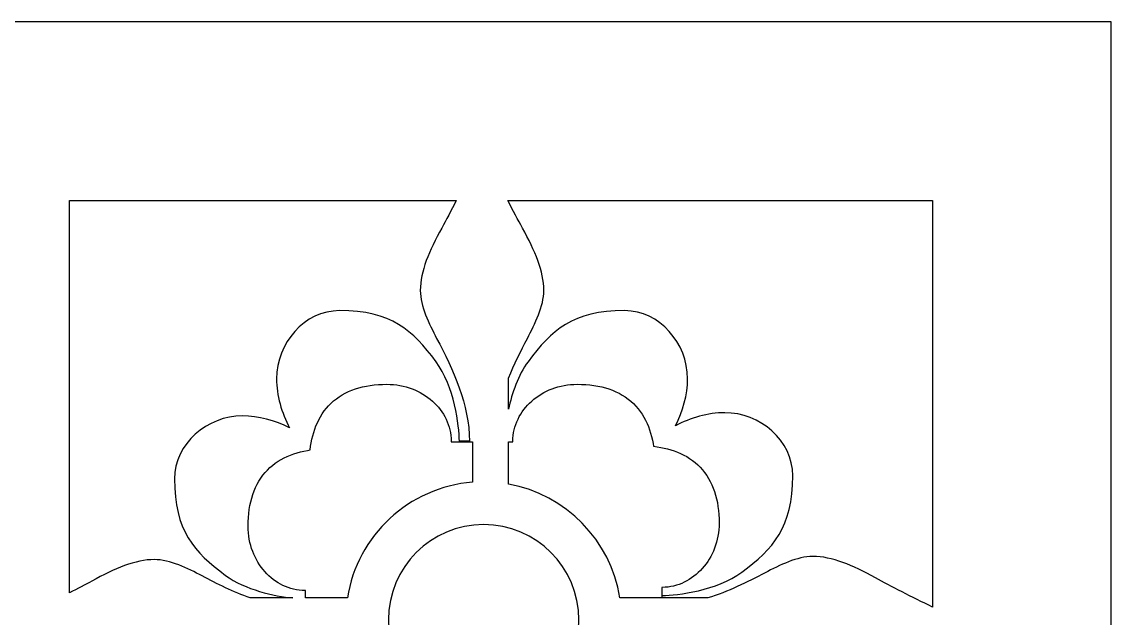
# Model space of a CAD drawing. Header units: centimetres. Extents: x -9.9 to 7.5, y -9.5 to 6.6.
# Drawn here: x 5.596 to 7.531, y 5.494 to 6.554 of the extents above; entities that cross this region are included whole.
import ezdxf

# ---------------------------------------------------------------- set-up
doc = ezdxf.new("R2010")
doc.units = ezdxf.units.CM
doc.header["$MEASUREMENT"] = 0
doc.layers.add('layer 1', color=7, linetype='Continuous')

msp = doc.modelspace()

# ---------------------------------------------------------------- linework, layer by layer
at = {"layer": 'layer 1', "color": 242}
for points, knots in [([(-0.77341, -9.47414), (-0.77341, -9.47414), (-0.77341, 6.55374), (-0.77341, 6.55374), (-0.77341, 6.55374), (-0.77341, 6.55374), (7.53147, 6.55374), (7.53147, 6.55374), (7.53147, 6.55374), (7.53147, 6.55374), (7.53147, -9.47414), (7.53147, -9.47414), (7.53147, -9.47414), (7.53147, -9.47414), (-0.77341, -9.47414), (-0.77341, -9.47414)], [0, 0, 0, 0, 0.2, 0.2, 0.2, 0.2, 0.4, 0.4, 0.4, 0.4, 0.6, 0.6, 0.6, 0.6, 1, 1, 1, 1]), ([(5.68065, 6.23636), (5.68065, 6.23636), (5.68065, 5.53902), (5.68065, 5.53902), (5.68065, 5.53902), (5.69508, 5.5465), (5.70855, 5.5537), (5.72031, 5.56008), (5.72031, 5.56008), (5.76062, 5.58249), (5.79758, 5.59816), (5.83119, 5.59816), (5.83119, 5.59816), (5.85919, 5.59816), (5.89056, 5.58249), (5.91632, 5.56904), (5.91632, 5.56904), (5.94296, 5.5549), (5.97171, 5.54076), (6.00154, 5.52996), (6.00154, 5.52996), (6.00154, 5.52996), (6.07756, 5.52996), (6.07756, 5.52996), (6.07756, 5.52996), (6.0443, 5.53336), (5.99251, 5.54431), (5.95777, 5.57017), (5.95777, 5.57017), (5.90175, 5.61161), (5.86704, 5.64968), (5.86704, 5.74155), (5.86704, 5.74155), (5.86704, 5.80427), (5.92527, 5.85355), (5.98801, 5.85355), (5.98801, 5.85355), (6.0164, 5.85355), (6.0457, 5.84529), (6.07166, 5.8322), (6.07166, 5.8322), (6.05747, 5.85905), (6.04841, 5.8898), (6.04841, 5.91954), (6.04841, 5.91954), (6.04841, 5.98229), (6.09768, 6.04051), (6.16041, 6.04051), (6.16041, 6.04051), (6.25228, 6.04051), (6.29034, 6.0058), (6.33179, 5.94979), (6.33179, 5.94979), (6.36427, 5.90612), (6.37324, 5.83554), (6.37324, 5.80865), (6.37324, 5.80865), (6.37324, 5.80865), (6.39116, 5.80865), (6.39116, 5.80865), (6.39116, 5.80865), (6.39116, 5.87251), (6.36204, 5.93634), (6.33291, 5.99123), (6.33291, 5.99123), (6.31946, 6.01699), (6.30379, 6.04836), (6.30379, 6.07637), (6.30379, 6.07637), (6.30379, 6.10998), (6.31946, 6.14694), (6.34188, 6.18725), (6.34188, 6.18725), (6.34963, 6.20154), (6.35858, 6.21836), (6.3678, 6.23636), (6.3678, 6.23636), (6.3678, 6.23636), (5.68065, 6.23636), (5.68065, 6.23636)], [0, 0, 0, 0, 0.047619, 0.047619, 0.047619, 0.047619, 0.0952381, 0.0952381, 0.0952381, 0.0952381, 0.1428571, 0.1428571, 0.1428571, 0.1428571, 0.1904762, 0.1904762, 0.1904762, 0.1904762, 0.2380952, 0.2380952, 0.2380952, 0.2380952, 0.2857143, 0.2857143, 0.2857143, 0.2857143, 0.3333333, 0.3333333, 0.3333333, 0.3333333, 0.3809524, 0.3809524, 0.3809524, 0.3809524, 0.4285714, 0.4285714, 0.4285714, 0.4285714, 0.4761905, 0.4761905, 0.4761905, 0.4761905, 0.5238095, 0.5238095, 0.5238095, 0.5238095, 0.5714286, 0.5714286, 0.5714286, 0.5714286, 0.6190476, 0.6190476, 0.6190476, 0.6190476, 0.6666667, 0.6666667, 0.6666667, 0.6666667, 0.7142857, 0.7142857, 0.7142857, 0.7142857, 0.7619048, 0.7619048, 0.7619048, 0.7619048, 0.8095238, 0.8095238, 0.8095238, 0.8095238, 0.8571429, 0.8571429, 0.8571429, 0.8571429, 0.9047619, 0.9047619, 0.9047619, 0.9047619, 1, 1, 1, 1]), ([(6.45932, 6.23636), (6.46854, 6.21836), (6.47749, 6.20154), (6.48525, 6.18725), (6.48525, 6.18725), (6.50766, 6.14694), (6.52334, 6.10998), (6.52334, 6.07637), (6.52334, 6.07637), (6.52334, 6.04836), (6.50766, 6.01699), (6.49421, 5.99123), (6.49421, 5.99123), (6.48238, 5.96895), (6.47056, 5.94519), (6.46068, 5.92056), (6.46068, 5.92056), (6.46068, 5.92056), (6.46068, 5.86517), (6.46068, 5.86517), (6.46068, 5.86517), (6.46675, 5.89369), (6.47749, 5.9258), (6.49534, 5.94979), (6.49534, 5.94979), (6.53678, 6.0058), (6.57485, 6.04051), (6.66672, 6.04051), (6.66672, 6.04051), (6.72945, 6.04051), (6.77872, 5.98229), (6.77872, 5.91954), (6.77872, 5.91954), (6.77872, 5.89116), (6.77046, 5.86185), (6.75737, 5.83589), (6.75737, 5.83589), (6.78423, 5.85008), (6.81497, 5.85915), (6.84471, 5.85915), (6.84471, 5.85915), (6.90746, 5.85915), (6.96569, 5.80987), (6.96569, 5.74714), (6.96569, 5.74714), (6.96569, 5.65528), (6.93098, 5.61721), (6.87496, 5.57576), (6.87496, 5.57576), (6.83129, 5.54328), (6.76071, 5.53431), (6.73382, 5.53431), (6.73382, 5.53431), (6.73382, 5.53431), (6.73382, 5.52996), (6.73382, 5.52996), (6.73382, 5.52996), (6.73382, 5.52996), (6.81461, 5.52996), (6.81461, 5.52996), (6.81461, 5.52996), (6.85036, 5.54117), (6.88486, 5.55791), (6.9164, 5.57465), (6.9164, 5.57465), (6.94216, 5.58809), (6.97353, 5.60376), (7.00154, 5.60376), (7.00154, 5.60376), (7.03515, 5.60376), (7.07211, 5.58809), (7.11242, 5.56568), (7.11242, 5.56568), (7.1401, 5.55065), (7.17728, 5.53115), (7.21409, 5.5139), (7.21409, 5.5139), (7.21409, 5.5139), (7.21409, 6.23636), (7.21409, 6.23636), (7.21409, 6.23636), (7.21409, 6.23636), (6.45932, 6.23636), (6.45932, 6.23636)], [0, 0, 0, 0, 0.0454545, 0.0454545, 0.0454545, 0.0454545, 0.0909091, 0.0909091, 0.0909091, 0.0909091, 0.1363636, 0.1363636, 0.1363636, 0.1363636, 0.1818182, 0.1818182, 0.1818182, 0.1818182, 0.2272727, 0.2272727, 0.2272727, 0.2272727, 0.2727273, 0.2727273, 0.2727273, 0.2727273, 0.3181818, 0.3181818, 0.3181818, 0.3181818, 0.3636364, 0.3636364, 0.3636364, 0.3636364, 0.4090909, 0.4090909, 0.4090909, 0.4090909, 0.4545455, 0.4545455, 0.4545455, 0.4545455, 0.5, 0.5, 0.5, 0.5, 0.5454545, 0.5454545, 0.5454545, 0.5454545, 0.5909091, 0.5909091, 0.5909091, 0.5909091, 0.6363636, 0.6363636, 0.6363636, 0.6363636, 0.6818182, 0.6818182, 0.6818182, 0.6818182, 0.7272727, 0.7272727, 0.7272727, 0.7272727, 0.7727273, 0.7727273, 0.7727273, 0.7727273, 0.8181818, 0.8181818, 0.8181818, 0.8181818, 0.8636364, 0.8636364, 0.8636364, 0.8636364, 0.9090909, 0.9090909, 0.9090909, 0.9090909, 1, 1, 1, 1]), ([(6.09988, 5.52996), (6.09988, 5.52996), (6.17419, 5.52996), (6.17419, 5.52996), (6.17419, 5.52996), (6.19177, 5.64063), (6.28341, 5.72666), (6.39672, 5.73565), (6.39672, 5.73565), (6.39672, 5.73565), (6.39672, 5.80767), (6.39672, 5.80767), (6.39672, 5.80767), (6.39672, 5.80767), (6.3588, 5.80767), (6.3588, 5.80767), (6.3588, 5.80767), (6.3588, 5.80767), (6.3588, 5.80905), (6.3588, 5.80905), (6.3588, 5.80905), (6.3588, 5.80905), (6.35866, 5.81378), (6.35866, 5.81378), (6.35866, 5.81378), (6.35866, 5.81378), (6.3582, 5.81885), (6.3582, 5.81885), (6.3582, 5.81885), (6.3582, 5.81885), (6.35745, 5.82387), (6.35745, 5.82387), (6.35745, 5.82387), (6.35745, 5.82387), (6.35642, 5.82882), (6.35642, 5.82882), (6.35642, 5.82882), (6.35642, 5.82882), (6.35511, 5.83369), (6.35511, 5.83369), (6.35511, 5.83369), (6.35511, 5.83369), (6.35354, 5.83847), (6.35354, 5.83847), (6.35354, 5.83847), (6.35354, 5.83847), (6.35171, 5.84315), (6.35171, 5.84315), (6.35171, 5.84315), (6.35171, 5.84315), (6.34964, 5.84773), (6.34964, 5.84773), (6.34964, 5.84773), (6.34964, 5.84773), (6.34733, 5.8522), (6.34733, 5.8522), (6.34733, 5.8522), (6.34733, 5.8522), (6.3448, 5.85654), (6.3448, 5.85654), (6.3448, 5.85654), (6.3448, 5.85654), (6.34205, 5.86076), (6.34205, 5.86076), (6.34205, 5.86076), (6.34205, 5.86076), (6.33909, 5.86485), (6.33909, 5.86485), (6.33909, 5.86485), (6.33909, 5.86485), (6.33592, 5.8688), (6.33592, 5.8688), (6.33592, 5.8688), (6.33592, 5.8688), (6.33255, 5.87261), (6.33255, 5.87261), (6.33255, 5.87261), (6.33255, 5.87261), (6.32899, 5.87627), (6.32899, 5.87627), (6.32899, 5.87627), (6.32899, 5.87627), (6.32524, 5.87978), (6.32524, 5.87978), (6.32524, 5.87978), (6.32524, 5.87978), (6.3213, 5.88313), (6.3213, 5.88313), (6.3213, 5.88313), (6.3213, 5.88313), (6.3172, 5.88631), (6.3172, 5.88631), (6.3172, 5.88631), (6.3172, 5.88631), (6.31292, 5.88932), (6.31292, 5.88932), (6.31292, 5.88932), (6.31292, 5.88932), (6.30848, 5.89216), (6.30848, 5.89216), (6.30848, 5.89216), (6.30848, 5.89216), (6.30388, 5.8948), (6.30388, 5.8948), (6.30388, 5.8948), (6.30388, 5.8948), (6.29912, 5.89725), (6.29912, 5.89725), (6.29912, 5.89725), (6.29912, 5.89725), (6.29422, 5.89951), (6.29422, 5.89951), (6.29422, 5.89951), (6.29422, 5.89951), (6.28917, 5.90155), (6.28917, 5.90155), (6.28917, 5.90155), (6.28917, 5.90155), (6.28398, 5.90339), (6.28398, 5.90339), (6.28398, 5.90339), (6.28398, 5.90339), (6.27867, 5.905), (6.27867, 5.905), (6.27867, 5.905), (6.27867, 5.905), (6.27323, 5.90638), (6.27323, 5.90638), (6.27323, 5.90638), (6.27323, 5.90638), (6.26768, 5.90752), (6.26768, 5.90752), (6.26768, 5.90752), (6.26768, 5.90752), (6.26201, 5.90842), (6.26201, 5.90842), (6.26201, 5.90842), (6.26201, 5.90842), (6.25624, 5.90908), (6.25624, 5.90908), (6.25624, 5.90908), (6.25624, 5.90908), (6.25038, 5.90947), (6.25038, 5.90947), (6.25038, 5.90947), (6.25038, 5.90947), (6.24451, 5.9096), (6.24451, 5.9096), (6.24451, 5.9096), (6.24451, 5.9096), (6.23677, 5.90948), (6.23677, 5.90948), (6.23677, 5.90948), (6.23677, 5.90948), (6.22931, 5.90911), (6.22931, 5.90911), (6.22931, 5.90911), (6.22931, 5.90911), (6.22204, 5.90848), (6.22204, 5.90848), (6.22204, 5.90848), (6.22204, 5.90848), (6.21495, 5.9076), (6.21495, 5.9076), (6.21495, 5.9076), (6.21495, 5.9076), (6.20805, 5.90646), (6.20805, 5.90646), (6.20805, 5.90646), (6.20805, 5.90646), (6.20133, 5.90506), (6.20133, 5.90506), (6.20133, 5.90506), (6.20133, 5.90506), (6.19479, 5.90339), (6.19479, 5.90339), (6.19479, 5.90339), (6.19479, 5.90339), (6.18845, 5.90145), (6.18845, 5.90145), (6.18845, 5.90145), (6.18845, 5.90145), (6.18229, 5.89922), (6.18229, 5.89922), (6.18229, 5.89922), (6.18229, 5.89922), (6.17633, 5.89672), (6.17633, 5.89672), (6.17633, 5.89672), (6.17633, 5.89672), (6.17058, 5.89394), (6.17058, 5.89394), (6.17058, 5.89394), (6.17058, 5.89394), (6.16504, 5.89088), (6.16504, 5.89088), (6.16504, 5.89088), (6.16504, 5.89088), (6.15973, 5.88754), (6.15973, 5.88754), (6.15973, 5.88754), (6.15973, 5.88754), (6.15465, 5.88393), (6.15465, 5.88393), (6.15465, 5.88393), (6.15465, 5.88393), (6.14982, 5.88005), (6.14982, 5.88005), (6.14982, 5.88005), (6.14982, 5.88005), (6.14526, 5.87593), (6.14526, 5.87593), (6.14526, 5.87593), (6.14526, 5.87593), (6.14095, 5.87156), (6.14095, 5.87156), (6.14095, 5.87156), (6.14095, 5.87156), (6.13692, 5.86697), (6.13692, 5.86697), (6.13692, 5.86697), (6.13692, 5.86697), (6.13316, 5.86218), (6.13316, 5.86218), (6.13316, 5.86218), (6.13316, 5.86218), (6.12969, 5.85719), (6.12969, 5.85719), (6.12969, 5.85719), (6.12969, 5.85719), (6.12649, 5.85203), (6.12649, 5.85203), (6.12649, 5.85203), (6.12649, 5.85203), (6.12356, 5.8467), (6.12356, 5.8467), (6.12356, 5.8467), (6.12356, 5.8467), (6.1209, 5.84123), (6.1209, 5.84123), (6.1209, 5.84123), (6.1209, 5.84123), (6.1185, 5.83562), (6.1185, 5.83562), (6.1185, 5.83562), (6.1185, 5.83562), (6.11634, 5.82988), (6.11634, 5.82988), (6.11634, 5.82988), (6.11634, 5.82988), (6.11443, 5.82403), (6.11443, 5.82403), (6.11443, 5.82403), (6.11443, 5.82403), (6.11274, 5.81805), (6.11274, 5.81805), (6.11274, 5.81805), (6.11274, 5.81805), (6.11128, 5.81198), (6.11128, 5.81198), (6.11128, 5.81198), (6.11128, 5.81198), (6.11003, 5.8058), (6.11003, 5.8058), (6.11003, 5.8058), (6.11003, 5.8058), (6.10898, 5.79951), (6.10898, 5.79951), (6.10898, 5.79951), (6.10898, 5.79951), (6.10813, 5.79313), (6.10813, 5.79313), (6.10813, 5.79313), (6.10813, 5.79313), (6.10811, 5.79294), (6.10811, 5.79294), (6.10811, 5.79294), (6.10811, 5.79294), (6.1033, 5.79218), (6.1033, 5.79218), (6.1033, 5.79218), (6.1033, 5.79218), (6.09704, 5.79097), (6.09704, 5.79097), (6.09704, 5.79097), (6.09704, 5.79097), (6.09088, 5.78955), (6.09088, 5.78955), (6.09088, 5.78955), (6.09088, 5.78955), (6.08484, 5.7879), (6.08484, 5.7879), (6.08484, 5.7879), (6.08484, 5.7879), (6.07891, 5.78602), (6.07891, 5.78602), (6.07891, 5.78602), (6.07891, 5.78602), (6.0731, 5.7839), (6.0731, 5.7839), (6.0731, 5.7839), (6.0731, 5.7839), (6.06741, 5.78153), (6.06741, 5.78153), (6.06741, 5.78153), (6.06741, 5.78153), (6.06186, 5.7789), (6.06186, 5.7789), (6.06186, 5.7789), (6.06186, 5.7789), (6.05647, 5.77599), (6.05647, 5.77599), (6.05647, 5.77599), (6.05647, 5.77599), (6.05123, 5.77282), (6.05123, 5.77282), (6.05123, 5.77282), (6.05123, 5.77282), (6.04617, 5.76936), (6.04617, 5.76936), (6.04617, 5.76936), (6.04617, 5.76936), (6.0413, 5.76562), (6.0413, 5.76562), (6.0413, 5.76562), (6.0413, 5.76562), (6.03664, 5.7616), (6.03664, 5.7616), (6.03664, 5.7616), (6.03664, 5.7616), (6.03221, 5.7573), (6.03221, 5.7573), (6.03221, 5.7573), (6.03221, 5.7573), (6.02801, 5.75272), (6.02801, 5.75272), (6.02801, 5.75272), (6.02801, 5.75272), (6.02407, 5.74789), (6.02407, 5.74789), (6.02407, 5.74789), (6.02407, 5.74789), (6.0204, 5.7428), (6.0204, 5.7428), (6.0204, 5.7428), (6.0204, 5.7428), (6.017, 5.73746), (6.017, 5.73746), (6.017, 5.73746), (6.017, 5.73746), (6.01388, 5.7319), (6.01388, 5.7319), (6.01388, 5.7319), (6.01388, 5.7319), (6.01105, 5.72612), (6.01105, 5.72612), (6.01105, 5.72612), (6.01105, 5.72612), (6.00851, 5.72012), (6.00851, 5.72012), (6.00851, 5.72012), (6.00851, 5.72012), (6.00625, 5.71393), (6.00625, 5.71393), (6.00625, 5.71393), (6.00625, 5.71393), (6.00427, 5.70754), (6.00427, 5.70754), (6.00427, 5.70754), (6.00427, 5.70754), (6.00257, 5.70096), (6.00257, 5.70096), (6.00257, 5.70096), (6.00257, 5.70096), (6.00114, 5.69419), (6.00114, 5.69419), (6.00114, 5.69419), (6.00114, 5.69419), (5.99998, 5.68724), (5.99998, 5.68724), (5.99998, 5.68724), (5.99998, 5.68724), (5.99909, 5.6801), (5.99909, 5.6801), (5.99909, 5.6801), (5.99909, 5.6801), (5.99845, 5.67277), (5.99845, 5.67277), (5.99845, 5.67277), (5.99845, 5.67277), (5.99807, 5.66525), (5.99807, 5.66525), (5.99807, 5.66525), (5.99807, 5.66525), (5.99795, 5.65745), (5.99795, 5.65745), (5.99795, 5.65745), (5.99795, 5.65745), (5.99808, 5.65158), (5.99808, 5.65158), (5.99808, 5.65158), (5.99808, 5.65158), (5.99848, 5.64571), (5.99848, 5.64571), (5.99848, 5.64571), (5.99848, 5.64571), (5.99913, 5.63995), (5.99913, 5.63995), (5.99913, 5.63995), (5.99913, 5.63995), (6.00003, 5.63428), (6.00003, 5.63428), (6.00003, 5.63428), (6.00003, 5.63428), (6.00117, 5.62872), (6.00117, 5.62872), (6.00117, 5.62872), (6.00117, 5.62872), (6.00255, 5.62328), (6.00255, 5.62328), (6.00255, 5.62328), (6.00255, 5.62328), (6.00417, 5.61796), (6.00417, 5.61796), (6.00417, 5.61796), (6.00417, 5.61796), (6.006, 5.61278), (6.006, 5.61278), (6.006, 5.61278), (6.006, 5.61278), (6.00804, 5.60774), (6.00804, 5.60774), (6.00804, 5.60774), (6.00804, 5.60774), (6.01029, 5.60283), (6.01029, 5.60283), (6.01029, 5.60283), (6.01029, 5.60283), (6.01275, 5.59807), (6.01275, 5.59807), (6.01275, 5.59807), (6.01275, 5.59807), (6.01539, 5.59347), (6.01539, 5.59347), (6.01539, 5.59347), (6.01539, 5.59347), (6.01822, 5.58903), (6.01822, 5.58903), (6.01822, 5.58903), (6.01822, 5.58903), (6.02124, 5.58475), (6.02124, 5.58475), (6.02124, 5.58475), (6.02124, 5.58475), (6.02442, 5.58064), (6.02442, 5.58064), (6.02442, 5.58064), (6.02442, 5.58064), (6.02777, 5.57671), (6.02777, 5.57671), (6.02777, 5.57671), (6.02777, 5.57671), (6.03127, 5.57296), (6.03127, 5.57296), (6.03127, 5.57296), (6.03127, 5.57296), (6.03493, 5.5694), (6.03493, 5.5694), (6.03493, 5.5694), (6.03493, 5.5694), (6.03875, 5.56602), (6.03875, 5.56602), (6.03875, 5.56602), (6.03875, 5.56602), (6.0427, 5.56286), (6.0427, 5.56286), (6.0427, 5.56286), (6.0427, 5.56286), (6.04679, 5.55989), (6.04679, 5.55989), (6.04679, 5.55989), (6.04679, 5.55989), (6.05101, 5.55714), (6.05101, 5.55714), (6.05101, 5.55714), (6.05101, 5.55714), (6.05536, 5.5546), (6.05536, 5.5546), (6.05536, 5.5546), (6.05536, 5.5546), (6.05982, 5.5523), (6.05982, 5.5523), (6.05982, 5.5523), (6.05982, 5.5523), (6.06439, 5.55023), (6.06439, 5.55023), (6.06439, 5.55023), (6.06439, 5.55023), (6.06907, 5.54841), (6.06907, 5.54841), (6.06907, 5.54841), (6.06907, 5.54841), (6.07386, 5.54683), (6.07386, 5.54683), (6.07386, 5.54683), (6.07386, 5.54683), (6.07873, 5.54552), (6.07873, 5.54552), (6.07873, 5.54552), (6.07873, 5.54552), (6.08368, 5.54449), (6.08368, 5.54449), (6.08368, 5.54449), (6.08368, 5.54449), (6.0887, 5.54374), (6.0887, 5.54374), (6.0887, 5.54374), (6.0887, 5.54374), (6.09378, 5.54328), (6.09378, 5.54328), (6.09378, 5.54328), (6.09378, 5.54328), (6.09851, 5.54314), (6.09851, 5.54314), (6.09851, 5.54314), (6.09851, 5.54314), (6.09988, 5.54314), (6.09988, 5.54314), (6.09988, 5.54314), (6.09988, 5.54314), (6.09988, 5.52996), (6.09988, 5.52996)], [0, 0, 0, 0, 0.0074627, 0.0074627, 0.0074627, 0.0074627, 0.0149254, 0.0149254, 0.0149254, 0.0149254, 0.0223881, 0.0223881, 0.0223881, 0.0223881, 0.0298507, 0.0298507, 0.0298507, 0.0298507, 0.0373134, 0.0373134, 0.0373134, 0.0373134, 0.0447761, 0.0447761, 0.0447761, 0.0447761, 0.0522388, 0.0522388, 0.0522388, 0.0522388, 0.0597015, 0.0597015, 0.0597015, 0.0597015, 0.0671642, 0.0671642, 0.0671642, 0.0671642, 0.0746269, 0.0746269, 0.0746269, 0.0746269, 0.0820896, 0.0820896, 0.0820896, 0.0820896, 0.0895522, 0.0895522, 0.0895522, 0.0895522, 0.0970149, 0.0970149, 0.0970149, 0.0970149, 0.1044776, 0.1044776, 0.1044776, 0.1044776, 0.1119403, 0.1119403, 0.1119403, 0.1119403, 0.119403, 0.119403, 0.119403, 0.119403, 0.1268657, 0.1268657, 0.1268657, 0.1268657, 0.1343284, 0.1343284, 0.1343284, 0.1343284, 0.141791, 0.141791, 0.141791, 0.141791, 0.1492537, 0.1492537, 0.1492537, 0.1492537, 0.1567164, 0.1567164, 0.1567164, 0.1567164, 0.1641791, 0.1641791, 0.1641791, 0.1641791, 0.1716418, 0.1716418, 0.1716418, 0.1716418, 0.1791045, 0.1791045, 0.1791045, 0.1791045, 0.1865672, 0.1865672, 0.1865672, 0.1865672, 0.1940299, 0.1940299, 0.1940299, 0.1940299, 0.2014925, 0.2014925, 0.2014925, 0.2014925, 0.2089552, 0.2089552, 0.2089552, 0.2089552, 0.2164179, 0.2164179, 0.2164179, 0.2164179, 0.2238806, 0.2238806, 0.2238806, 0.2238806, 0.2313433, 0.2313433, 0.2313433, 0.2313433, 0.238806, 0.238806, 0.238806, 0.238806, 0.2462687, 0.2462687, 0.2462687, 0.2462687, 0.2537313, 0.2537313, 0.2537313, 0.2537313, 0.261194, 0.261194, 0.261194, 0.261194, 0.2686567, 0.2686567, 0.2686567, 0.2686567, 0.2761194, 0.2761194, 0.2761194, 0.2761194, 0.2835821, 0.2835821, 0.2835821, 0.2835821, 0.2910448, 0.2910448, 0.2910448, 0.2910448, 0.2985075, 0.2985075, 0.2985075, 0.2985075, 0.3059701, 0.3059701, 0.3059701, 0.3059701, 0.3134328, 0.3134328, 0.3134328, 0.3134328, 0.3208955, 0.3208955, 0.3208955, 0.3208955, 0.3283582, 0.3283582, 0.3283582, 0.3283582, 0.3358209, 0.3358209, 0.3358209, 0.3358209, 0.3432836, 0.3432836, 0.3432836, 0.3432836, 0.3507463, 0.3507463, 0.3507463, 0.3507463, 0.358209, 0.358209, 0.358209, 0.358209, 0.3656716, 0.3656716, 0.3656716, 0.3656716, 0.3731343, 0.3731343, 0.3731343, 0.3731343, 0.380597, 0.380597, 0.380597, 0.380597, 0.3880597, 0.3880597, 0.3880597, 0.3880597, 0.3955224, 0.3955224, 0.3955224, 0.3955224, 0.4029851, 0.4029851, 0.4029851, 0.4029851, 0.4104478, 0.4104478, 0.4104478, 0.4104478, 0.4179104, 0.4179104, 0.4179104, 0.4179104, 0.4253731, 0.4253731, 0.4253731, 0.4253731, 0.4328358, 0.4328358, 0.4328358, 0.4328358, 0.4402985, 0.4402985, 0.4402985, 0.4402985, 0.4477612, 0.4477612, 0.4477612, 0.4477612, 0.4552239, 0.4552239, 0.4552239, 0.4552239, 0.4626866, 0.4626866, 0.4626866, 0.4626866, 0.4701493, 0.4701493, 0.4701493, 0.4701493, 0.4776119, 0.4776119, 0.4776119, 0.4776119, 0.4850746, 0.4850746, 0.4850746, 0.4850746, 0.4925373, 0.4925373, 0.4925373, 0.4925373, 0.5, 0.5, 0.5, 0.5, 0.5074627, 0.5074627, 0.5074627, 0.5074627, 0.5149254, 0.5149254, 0.5149254, 0.5149254, 0.5223881, 0.5223881, 0.5223881, 0.5223881, 0.5298507, 0.5298507, 0.5298507, 0.5298507, 0.5373134, 0.5373134, 0.5373134, 0.5373134, 0.5447761, 0.5447761, 0.5447761, 0.5447761, 0.5522388, 0.5522388, 0.5522388, 0.5522388, 0.5597015, 0.5597015, 0.5597015, 0.5597015, 0.5671642, 0.5671642, 0.5671642, 0.5671642, 0.5746269, 0.5746269, 0.5746269, 0.5746269, 0.5820896, 0.5820896, 0.5820896, 0.5820896, 0.5895522, 0.5895522, 0.5895522, 0.5895522, 0.5970149, 0.5970149, 0.5970149, 0.5970149, 0.6044776, 0.6044776, 0.6044776, 0.6044776, 0.6119403, 0.6119403, 0.6119403, 0.6119403, 0.619403, 0.619403, 0.619403, 0.619403, 0.6268657, 0.6268657, 0.6268657, 0.6268657, 0.6343284, 0.6343284, 0.6343284, 0.6343284, 0.641791, 0.641791, 0.641791, 0.641791, 0.6492537, 0.6492537, 0.6492537, 0.6492537, 0.6567164, 0.6567164, 0.6567164, 0.6567164, 0.6641791, 0.6641791, 0.6641791, 0.6641791, 0.6716418, 0.6716418, 0.6716418, 0.6716418, 0.6791045, 0.6791045, 0.6791045, 0.6791045, 0.6865672, 0.6865672, 0.6865672, 0.6865672, 0.6940299, 0.6940299, 0.6940299, 0.6940299, 0.7014925, 0.7014925, 0.7014925, 0.7014925, 0.7089552, 0.7089552, 0.7089552, 0.7089552, 0.7164179, 0.7164179, 0.7164179, 0.7164179, 0.7238806, 0.7238806, 0.7238806, 0.7238806, 0.7313433, 0.7313433, 0.7313433, 0.7313433, 0.738806, 0.738806, 0.738806, 0.738806, 0.7462687, 0.7462687, 0.7462687, 0.7462687, 0.7537313, 0.7537313, 0.7537313, 0.7537313, 0.761194, 0.761194, 0.761194, 0.761194, 0.7686567, 0.7686567, 0.7686567, 0.7686567, 0.7761194, 0.7761194, 0.7761194, 0.7761194, 0.7835821, 0.7835821, 0.7835821, 0.7835821, 0.7910448, 0.7910448, 0.7910448, 0.7910448, 0.7985075, 0.7985075, 0.7985075, 0.7985075, 0.8059701, 0.8059701, 0.8059701, 0.8059701, 0.8134328, 0.8134328, 0.8134328, 0.8134328, 0.8208955, 0.8208955, 0.8208955, 0.8208955, 0.8283582, 0.8283582, 0.8283582, 0.8283582, 0.8358209, 0.8358209, 0.8358209, 0.8358209, 0.8432836, 0.8432836, 0.8432836, 0.8432836, 0.8507463, 0.8507463, 0.8507463, 0.8507463, 0.858209, 0.858209, 0.858209, 0.858209, 0.8656716, 0.8656716, 0.8656716, 0.8656716, 0.8731343, 0.8731343, 0.8731343, 0.8731343, 0.880597, 0.880597, 0.880597, 0.880597, 0.8880597, 0.8880597, 0.8880597, 0.8880597, 0.8955224, 0.8955224, 0.8955224, 0.8955224, 0.9029851, 0.9029851, 0.9029851, 0.9029851, 0.9104478, 0.9104478, 0.9104478, 0.9104478, 0.9179104, 0.9179104, 0.9179104, 0.9179104, 0.9253731, 0.9253731, 0.9253731, 0.9253731, 0.9328358, 0.9328358, 0.9328358, 0.9328358, 0.9402985, 0.9402985, 0.9402985, 0.9402985, 0.9477612, 0.9477612, 0.9477612, 0.9477612, 0.9552239, 0.9552239, 0.9552239, 0.9552239, 0.9626866, 0.9626866, 0.9626866, 0.9626866, 0.9701493, 0.9701493, 0.9701493, 0.9701493, 0.9776119, 0.9776119, 0.9776119, 0.9776119, 0.9850746, 0.9850746, 0.9850746, 0.9850746, 1, 1, 1, 1]), ([(6.46068, 5.80767), (6.46068, 5.80767), (6.46068, 5.73243), (6.46068, 5.73243), (6.46068, 5.73243), (6.56242, 5.71385), (6.64225, 5.63248), (6.65854, 5.52996), (6.65854, 5.52996), (6.65854, 5.52996), (6.73285, 5.52996), (6.73285, 5.52996), (6.73285, 5.52996), (6.73285, 5.52996), (6.73285, 5.54875), (6.73285, 5.54875), (6.73285, 5.54875), (6.73285, 5.54875), (6.73421, 5.54875), (6.73421, 5.54875), (6.73421, 5.54875), (6.73421, 5.54875), (6.73894, 5.54889), (6.73894, 5.54889), (6.73894, 5.54889), (6.73894, 5.54889), (6.74402, 5.54935), (6.74402, 5.54935), (6.74402, 5.54935), (6.74402, 5.54935), (6.74904, 5.5501), (6.74904, 5.5501), (6.74904, 5.5501), (6.74904, 5.5501), (6.75399, 5.55114), (6.75399, 5.55114), (6.75399, 5.55114), (6.75399, 5.55114), (6.75886, 5.55244), (6.75886, 5.55244), (6.75886, 5.55244), (6.75886, 5.55244), (6.76364, 5.55401), (6.76364, 5.55401), (6.76364, 5.55401), (6.76364, 5.55401), (6.76833, 5.55584), (6.76833, 5.55584), (6.76833, 5.55584), (6.76833, 5.55584), (6.7729, 5.55791), (6.7729, 5.55791), (6.7729, 5.55791), (6.7729, 5.55791), (6.77736, 5.56021), (6.77736, 5.56021), (6.77736, 5.56021), (6.77736, 5.56021), (6.78171, 5.56274), (6.78171, 5.56274), (6.78171, 5.56274), (6.78171, 5.56274), (6.78593, 5.5655), (6.78593, 5.5655), (6.78593, 5.5655), (6.78593, 5.5655), (6.79002, 5.56846), (6.79002, 5.56846), (6.79002, 5.56846), (6.79002, 5.56846), (6.79397, 5.57163), (6.79397, 5.57163), (6.79397, 5.57163), (6.79397, 5.57163), (6.79778, 5.575), (6.79778, 5.575), (6.79778, 5.575), (6.79778, 5.575), (6.80144, 5.57856), (6.80144, 5.57856), (6.80144, 5.57856), (6.80144, 5.57856), (6.80496, 5.58231), (6.80496, 5.58231), (6.80496, 5.58231), (6.80496, 5.58231), (6.8083, 5.58624), (6.8083, 5.58624), (6.8083, 5.58624), (6.8083, 5.58624), (6.81149, 5.59035), (6.81149, 5.59035), (6.81149, 5.59035), (6.81149, 5.59035), (6.8145, 5.59463), (6.8145, 5.59463), (6.8145, 5.59463), (6.8145, 5.59463), (6.81733, 5.59907), (6.81733, 5.59907), (6.81733, 5.59907), (6.81733, 5.59907), (6.81997, 5.60367), (6.81997, 5.60367), (6.81997, 5.60367), (6.81997, 5.60367), (6.82243, 5.60843), (6.82243, 5.60843), (6.82243, 5.60843), (6.82243, 5.60843), (6.82468, 5.61333), (6.82468, 5.61333), (6.82468, 5.61333), (6.82468, 5.61333), (6.82673, 5.61838), (6.82673, 5.61838), (6.82673, 5.61838), (6.82673, 5.61838), (6.82856, 5.62357), (6.82856, 5.62357), (6.82856, 5.62357), (6.82856, 5.62357), (6.83017, 5.62888), (6.83017, 5.62888), (6.83017, 5.62888), (6.83017, 5.62888), (6.83155, 5.63432), (6.83155, 5.63432), (6.83155, 5.63432), (6.83155, 5.63432), (6.8327, 5.63988), (6.8327, 5.63988), (6.8327, 5.63988), (6.8327, 5.63988), (6.8336, 5.64554), (6.8336, 5.64554), (6.8336, 5.64554), (6.8336, 5.64554), (6.83425, 5.65131), (6.83425, 5.65131), (6.83425, 5.65131), (6.83425, 5.65131), (6.83464, 5.65717), (6.83464, 5.65717), (6.83464, 5.65717), (6.83464, 5.65717), (6.83478, 5.66304), (6.83478, 5.66304), (6.83478, 5.66304), (6.83478, 5.66304), (6.83465, 5.67078), (6.83465, 5.67078), (6.83465, 5.67078), (6.83465, 5.67078), (6.83428, 5.67824), (6.83428, 5.67824), (6.83428, 5.67824), (6.83428, 5.67824), (6.83366, 5.68551), (6.83366, 5.68551), (6.83366, 5.68551), (6.83366, 5.68551), (6.83278, 5.6926), (6.83278, 5.6926), (6.83278, 5.6926), (6.83278, 5.6926), (6.83164, 5.6995), (6.83164, 5.6995), (6.83164, 5.6995), (6.83164, 5.6995), (6.83023, 5.70622), (6.83023, 5.70622), (6.83023, 5.70622), (6.83023, 5.70622), (6.82856, 5.71275), (6.82856, 5.71275), (6.82856, 5.71275), (6.82856, 5.71275), (6.82662, 5.7191), (6.82662, 5.7191), (6.82662, 5.7191), (6.82662, 5.7191), (6.82439, 5.72526), (6.82439, 5.72526), (6.82439, 5.72526), (6.82439, 5.72526), (6.82189, 5.73122), (6.82189, 5.73122), (6.82189, 5.73122), (6.82189, 5.73122), (6.81911, 5.73697), (6.81911, 5.73697), (6.81911, 5.73697), (6.81911, 5.73697), (6.81605, 5.74251), (6.81605, 5.74251), (6.81605, 5.74251), (6.81605, 5.74251), (6.81271, 5.74782), (6.81271, 5.74782), (6.81271, 5.74782), (6.81271, 5.74782), (6.8091, 5.7529), (6.8091, 5.7529), (6.8091, 5.7529), (6.8091, 5.7529), (6.80522, 5.75772), (6.80522, 5.75772), (6.80522, 5.75772), (6.80522, 5.75772), (6.8011, 5.76229), (6.8011, 5.76229), (6.8011, 5.76229), (6.8011, 5.76229), (6.79673, 5.7666), (6.79673, 5.7666), (6.79673, 5.7666), (6.79673, 5.7666), (6.79214, 5.77063), (6.79214, 5.77063), (6.79214, 5.77063), (6.79214, 5.77063), (6.78735, 5.77438), (6.78735, 5.77438), (6.78735, 5.77438), (6.78735, 5.77438), (6.78236, 5.77786), (6.78236, 5.77786), (6.78236, 5.77786), (6.78236, 5.77786), (6.7772, 5.78106), (6.7772, 5.78106), (6.7772, 5.78106), (6.7772, 5.78106), (6.77188, 5.78398), (6.77188, 5.78398), (6.77188, 5.78398), (6.77188, 5.78398), (6.7664, 5.78665), (6.7664, 5.78665), (6.7664, 5.78665), (6.7664, 5.78665), (6.76079, 5.78905), (6.76079, 5.78905), (6.76079, 5.78905), (6.76079, 5.78905), (6.75505, 5.79121), (6.75505, 5.79121), (6.75505, 5.79121), (6.75505, 5.79121), (6.7492, 5.79312), (6.7492, 5.79312), (6.7492, 5.79312), (6.7492, 5.79312), (6.74323, 5.7948), (6.74323, 5.7948), (6.74323, 5.7948), (6.74323, 5.7948), (6.73715, 5.79627), (6.73715, 5.79627), (6.73715, 5.79627), (6.73715, 5.79627), (6.73097, 5.79752), (6.73097, 5.79752), (6.73097, 5.79752), (6.73097, 5.79752), (6.72468, 5.79857), (6.72468, 5.79857), (6.72468, 5.79857), (6.72468, 5.79857), (6.7183, 5.79942), (6.7183, 5.79942), (6.7183, 5.79942), (6.7183, 5.79942), (6.71811, 5.79944), (6.71811, 5.79944), (6.71811, 5.79944), (6.71811, 5.79944), (6.71735, 5.80425), (6.71735, 5.80425), (6.71735, 5.80425), (6.71735, 5.80425), (6.71614, 5.81051), (6.71614, 5.81051), (6.71614, 5.81051), (6.71614, 5.81051), (6.71472, 5.81666), (6.71472, 5.81666), (6.71472, 5.81666), (6.71472, 5.81666), (6.71307, 5.82271), (6.71307, 5.82271), (6.71307, 5.82271), (6.71307, 5.82271), (6.71119, 5.82864), (6.71119, 5.82864), (6.71119, 5.82864), (6.71119, 5.82864), (6.70907, 5.83445), (6.70907, 5.83445), (6.70907, 5.83445), (6.70907, 5.83445), (6.7067, 5.84014), (6.7067, 5.84014), (6.7067, 5.84014), (6.7067, 5.84014), (6.70407, 5.84568), (6.70407, 5.84568), (6.70407, 5.84568), (6.70407, 5.84568), (6.70117, 5.85108), (6.70117, 5.85108), (6.70117, 5.85108), (6.70117, 5.85108), (6.69799, 5.85632), (6.69799, 5.85632), (6.69799, 5.85632), (6.69799, 5.85632), (6.69453, 5.86137), (6.69453, 5.86137), (6.69453, 5.86137), (6.69453, 5.86137), (6.69079, 5.86624), (6.69079, 5.86624), (6.69079, 5.86624), (6.69079, 5.86624), (6.68677, 5.8709), (6.68677, 5.8709), (6.68677, 5.8709), (6.68677, 5.8709), (6.68247, 5.87534), (6.68247, 5.87534), (6.68247, 5.87534), (6.68247, 5.87534), (6.67789, 5.87954), (6.67789, 5.87954), (6.67789, 5.87954), (6.67789, 5.87954), (6.67306, 5.88348), (6.67306, 5.88348), (6.67306, 5.88348), (6.67306, 5.88348), (6.66797, 5.88715), (6.66797, 5.88715), (6.66797, 5.88715), (6.66797, 5.88715), (6.66264, 5.89055), (6.66264, 5.89055), (6.66264, 5.89055), (6.66264, 5.89055), (6.65707, 5.89366), (6.65707, 5.89366), (6.65707, 5.89366), (6.65707, 5.89366), (6.65129, 5.89649), (6.65129, 5.89649), (6.65129, 5.89649), (6.65129, 5.89649), (6.6453, 5.89904), (6.6453, 5.89904), (6.6453, 5.89904), (6.6453, 5.89904), (6.6391, 5.9013), (6.6391, 5.9013), (6.6391, 5.9013), (6.6391, 5.9013), (6.63271, 5.90328), (6.63271, 5.90328), (6.63271, 5.90328), (6.63271, 5.90328), (6.62613, 5.90498), (6.62613, 5.90498), (6.62613, 5.90498), (6.62613, 5.90498), (6.61937, 5.90641), (6.61937, 5.90641), (6.61937, 5.90641), (6.61937, 5.90641), (6.61242, 5.90757), (6.61242, 5.90757), (6.61242, 5.90757), (6.61242, 5.90757), (6.60528, 5.90846), (6.60528, 5.90846), (6.60528, 5.90846), (6.60528, 5.90846), (6.59794, 5.9091), (6.59794, 5.9091), (6.59794, 5.9091), (6.59794, 5.9091), (6.59042, 5.90948), (6.59042, 5.90948), (6.59042, 5.90948), (6.59042, 5.90948), (6.58262, 5.90961), (6.58262, 5.90961), (6.58262, 5.90961), (6.58262, 5.90961), (6.57674, 5.90947), (6.57674, 5.90947), (6.57674, 5.90947), (6.57674, 5.90947), (6.57088, 5.90908), (6.57088, 5.90908), (6.57088, 5.90908), (6.57088, 5.90908), (6.56512, 5.90842), (6.56512, 5.90842), (6.56512, 5.90842), (6.56512, 5.90842), (6.55945, 5.90752), (6.55945, 5.90752), (6.55945, 5.90752), (6.55945, 5.90752), (6.55389, 5.90638), (6.55389, 5.90638), (6.55389, 5.90638), (6.55389, 5.90638), (6.54846, 5.905), (6.54846, 5.905), (6.54846, 5.905), (6.54846, 5.905), (6.54314, 5.90339), (6.54314, 5.90339), (6.54314, 5.90339), (6.54314, 5.90339), (6.53795, 5.90155), (6.53795, 5.90155), (6.53795, 5.90155), (6.53795, 5.90155), (6.53291, 5.89951), (6.53291, 5.89951), (6.53291, 5.89951), (6.53291, 5.89951), (6.528, 5.89725), (6.528, 5.89725), (6.528, 5.89725), (6.528, 5.89725), (6.52325, 5.8948), (6.52325, 5.8948), (6.52325, 5.8948), (6.52325, 5.8948), (6.51864, 5.89216), (6.51864, 5.89216), (6.51864, 5.89216), (6.51864, 5.89216), (6.5142, 5.88932), (6.5142, 5.88932), (6.5142, 5.88932), (6.5142, 5.88932), (6.50992, 5.88631), (6.50992, 5.88631), (6.50992, 5.88631), (6.50992, 5.88631), (6.50581, 5.88313), (6.50581, 5.88313), (6.50581, 5.88313), (6.50581, 5.88313), (6.50188, 5.87979), (6.50188, 5.87979), (6.50188, 5.87979), (6.50188, 5.87979), (6.49813, 5.87627), (6.49813, 5.87627), (6.49813, 5.87627), (6.49813, 5.87627), (6.49457, 5.87261), (6.49457, 5.87261), (6.49457, 5.87261), (6.49457, 5.87261), (6.4912, 5.8688), (6.4912, 5.8688), (6.4912, 5.8688), (6.4912, 5.8688), (6.48803, 5.86485), (6.48803, 5.86485), (6.48803, 5.86485), (6.48803, 5.86485), (6.48506, 5.86076), (6.48506, 5.86076), (6.48506, 5.86076), (6.48506, 5.86076), (6.48231, 5.85654), (6.48231, 5.85654), (6.48231, 5.85654), (6.48231, 5.85654), (6.47978, 5.85219), (6.47978, 5.85219), (6.47978, 5.85219), (6.47978, 5.85219), (6.47747, 5.84773), (6.47747, 5.84773), (6.47747, 5.84773), (6.47747, 5.84773), (6.4754, 5.84316), (6.4754, 5.84316), (6.4754, 5.84316), (6.4754, 5.84316), (6.47358, 5.83848), (6.47358, 5.83848), (6.47358, 5.83848), (6.47358, 5.83848), (6.472, 5.83369), (6.472, 5.83369), (6.472, 5.83369), (6.472, 5.83369), (6.4707, 5.82882), (6.4707, 5.82882), (6.4707, 5.82882), (6.4707, 5.82882), (6.46966, 5.82387), (6.46966, 5.82387), (6.46966, 5.82387), (6.46966, 5.82387), (6.46891, 5.81885), (6.46891, 5.81885), (6.46891, 5.81885), (6.46891, 5.81885), (6.46845, 5.81377), (6.46845, 5.81377), (6.46845, 5.81377), (6.46845, 5.81377), (6.46831, 5.80904), (6.46831, 5.80904), (6.46831, 5.80904), (6.46831, 5.80904), (6.46831, 5.80767), (6.46831, 5.80767), (6.46831, 5.80767), (6.46831, 5.80767), (6.46068, 5.80767), (6.46068, 5.80767)], [0, 0, 0, 0, 0.0074627, 0.0074627, 0.0074627, 0.0074627, 0.0149254, 0.0149254, 0.0149254, 0.0149254, 0.0223881, 0.0223881, 0.0223881, 0.0223881, 0.0298507, 0.0298507, 0.0298507, 0.0298507, 0.0373134, 0.0373134, 0.0373134, 0.0373134, 0.0447761, 0.0447761, 0.0447761, 0.0447761, 0.0522388, 0.0522388, 0.0522388, 0.0522388, 0.0597015, 0.0597015, 0.0597015, 0.0597015, 0.0671642, 0.0671642, 0.0671642, 0.0671642, 0.0746269, 0.0746269, 0.0746269, 0.0746269, 0.0820896, 0.0820896, 0.0820896, 0.0820896, 0.0895522, 0.0895522, 0.0895522, 0.0895522, 0.0970149, 0.0970149, 0.0970149, 0.0970149, 0.1044776, 0.1044776, 0.1044776, 0.1044776, 0.1119403, 0.1119403, 0.1119403, 0.1119403, 0.119403, 0.119403, 0.119403, 0.119403, 0.1268657, 0.1268657, 0.1268657, 0.1268657, 0.1343284, 0.1343284, 0.1343284, 0.1343284, 0.141791, 0.141791, 0.141791, 0.141791, 0.1492537, 0.1492537, 0.1492537, 0.1492537, 0.1567164, 0.1567164, 0.1567164, 0.1567164, 0.1641791, 0.1641791, 0.1641791, 0.1641791, 0.1716418, 0.1716418, 0.1716418, 0.1716418, 0.1791045, 0.1791045, 0.1791045, 0.1791045, 0.1865672, 0.1865672, 0.1865672, 0.1865672, 0.1940299, 0.1940299, 0.1940299, 0.1940299, 0.2014925, 0.2014925, 0.2014925, 0.2014925, 0.2089552, 0.2089552, 0.2089552, 0.2089552, 0.2164179, 0.2164179, 0.2164179, 0.2164179, 0.2238806, 0.2238806, 0.2238806, 0.2238806, 0.2313433, 0.2313433, 0.2313433, 0.2313433, 0.238806, 0.238806, 0.238806, 0.238806, 0.2462687, 0.2462687, 0.2462687, 0.2462687, 0.2537313, 0.2537313, 0.2537313, 0.2537313, 0.261194, 0.261194, 0.261194, 0.261194, 0.2686567, 0.2686567, 0.2686567, 0.2686567, 0.2761194, 0.2761194, 0.2761194, 0.2761194, 0.2835821, 0.2835821, 0.2835821, 0.2835821, 0.2910448, 0.2910448, 0.2910448, 0.2910448, 0.2985075, 0.2985075, 0.2985075, 0.2985075, 0.3059701, 0.3059701, 0.3059701, 0.3059701, 0.3134328, 0.3134328, 0.3134328, 0.3134328, 0.3208955, 0.3208955, 0.3208955, 0.3208955, 0.3283582, 0.3283582, 0.3283582, 0.3283582, 0.3358209, 0.3358209, 0.3358209, 0.3358209, 0.3432836, 0.3432836, 0.3432836, 0.3432836, 0.3507463, 0.3507463, 0.3507463, 0.3507463, 0.358209, 0.358209, 0.358209, 0.358209, 0.3656716, 0.3656716, 0.3656716, 0.3656716, 0.3731343, 0.3731343, 0.3731343, 0.3731343, 0.380597, 0.380597, 0.380597, 0.380597, 0.3880597, 0.3880597, 0.3880597, 0.3880597, 0.3955224, 0.3955224, 0.3955224, 0.3955224, 0.4029851, 0.4029851, 0.4029851, 0.4029851, 0.4104478, 0.4104478, 0.4104478, 0.4104478, 0.4179104, 0.4179104, 0.4179104, 0.4179104, 0.4253731, 0.4253731, 0.4253731, 0.4253731, 0.4328358, 0.4328358, 0.4328358, 0.4328358, 0.4402985, 0.4402985, 0.4402985, 0.4402985, 0.4477612, 0.4477612, 0.4477612, 0.4477612, 0.4552239, 0.4552239, 0.4552239, 0.4552239, 0.4626866, 0.4626866, 0.4626866, 0.4626866, 0.4701493, 0.4701493, 0.4701493, 0.4701493, 0.4776119, 0.4776119, 0.4776119, 0.4776119, 0.4850746, 0.4850746, 0.4850746, 0.4850746, 0.4925373, 0.4925373, 0.4925373, 0.4925373, 0.5, 0.5, 0.5, 0.5, 0.5074627, 0.5074627, 0.5074627, 0.5074627, 0.5149254, 0.5149254, 0.5149254, 0.5149254, 0.5223881, 0.5223881, 0.5223881, 0.5223881, 0.5298507, 0.5298507, 0.5298507, 0.5298507, 0.5373134, 0.5373134, 0.5373134, 0.5373134, 0.5447761, 0.5447761, 0.5447761, 0.5447761, 0.5522388, 0.5522388, 0.5522388, 0.5522388, 0.5597015, 0.5597015, 0.5597015, 0.5597015, 0.5671642, 0.5671642, 0.5671642, 0.5671642, 0.5746269, 0.5746269, 0.5746269, 0.5746269, 0.5820896, 0.5820896, 0.5820896, 0.5820896, 0.5895522, 0.5895522, 0.5895522, 0.5895522, 0.5970149, 0.5970149, 0.5970149, 0.5970149, 0.6044776, 0.6044776, 0.6044776, 0.6044776, 0.6119403, 0.6119403, 0.6119403, 0.6119403, 0.619403, 0.619403, 0.619403, 0.619403, 0.6268657, 0.6268657, 0.6268657, 0.6268657, 0.6343284, 0.6343284, 0.6343284, 0.6343284, 0.641791, 0.641791, 0.641791, 0.641791, 0.6492537, 0.6492537, 0.6492537, 0.6492537, 0.6567164, 0.6567164, 0.6567164, 0.6567164, 0.6641791, 0.6641791, 0.6641791, 0.6641791, 0.6716418, 0.6716418, 0.6716418, 0.6716418, 0.6791045, 0.6791045, 0.6791045, 0.6791045, 0.6865672, 0.6865672, 0.6865672, 0.6865672, 0.6940299, 0.6940299, 0.6940299, 0.6940299, 0.7014925, 0.7014925, 0.7014925, 0.7014925, 0.7089552, 0.7089552, 0.7089552, 0.7089552, 0.7164179, 0.7164179, 0.7164179, 0.7164179, 0.7238806, 0.7238806, 0.7238806, 0.7238806, 0.7313433, 0.7313433, 0.7313433, 0.7313433, 0.738806, 0.738806, 0.738806, 0.738806, 0.7462687, 0.7462687, 0.7462687, 0.7462687, 0.7537313, 0.7537313, 0.7537313, 0.7537313, 0.761194, 0.761194, 0.761194, 0.761194, 0.7686567, 0.7686567, 0.7686567, 0.7686567, 0.7761194, 0.7761194, 0.7761194, 0.7761194, 0.7835821, 0.7835821, 0.7835821, 0.7835821, 0.7910448, 0.7910448, 0.7910448, 0.7910448, 0.7985075, 0.7985075, 0.7985075, 0.7985075, 0.8059701, 0.8059701, 0.8059701, 0.8059701, 0.8134328, 0.8134328, 0.8134328, 0.8134328, 0.8208955, 0.8208955, 0.8208955, 0.8208955, 0.8283582, 0.8283582, 0.8283582, 0.8283582, 0.8358209, 0.8358209, 0.8358209, 0.8358209, 0.8432836, 0.8432836, 0.8432836, 0.8432836, 0.8507463, 0.8507463, 0.8507463, 0.8507463, 0.858209, 0.858209, 0.858209, 0.858209, 0.8656716, 0.8656716, 0.8656716, 0.8656716, 0.8731343, 0.8731343, 0.8731343, 0.8731343, 0.880597, 0.880597, 0.880597, 0.880597, 0.8880597, 0.8880597, 0.8880597, 0.8880597, 0.8955224, 0.8955224, 0.8955224, 0.8955224, 0.9029851, 0.9029851, 0.9029851, 0.9029851, 0.9104478, 0.9104478, 0.9104478, 0.9104478, 0.9179104, 0.9179104, 0.9179104, 0.9179104, 0.9253731, 0.9253731, 0.9253731, 0.9253731, 0.9328358, 0.9328358, 0.9328358, 0.9328358, 0.9402985, 0.9402985, 0.9402985, 0.9402985, 0.9477612, 0.9477612, 0.9477612, 0.9477612, 0.9552239, 0.9552239, 0.9552239, 0.9552239, 0.9626866, 0.9626866, 0.9626866, 0.9626866, 0.9701493, 0.9701493, 0.9701493, 0.9701493, 0.9776119, 0.9776119, 0.9776119, 0.9776119, 0.9850746, 0.9850746, 0.9850746, 0.9850746, 1, 1, 1, 1]), ([(6.2472, 5.49119), (6.2472, 5.5846), (6.32295, 5.66036), (6.41636, 5.66036), (6.41636, 5.66036), (6.50978, 5.66036), (6.58553, 5.5846), (6.58553, 5.49119), (6.58553, 5.49119), (6.58553, 5.39778), (6.50978, 5.32202), (6.41636, 5.32202), (6.41636, 5.32202), (6.32295, 5.32202), (6.2472, 5.39778), (6.2472, 5.49119)], [0, 0, 0, 0, 0.2, 0.2, 0.2, 0.2, 0.4, 0.4, 0.4, 0.4, 0.6, 0.6, 0.6, 0.6, 1, 1, 1, 1])]:
    msp.add_open_spline(points, degree=3, knots=knots, dxfattribs=at)

doc.saveas('drawing.dxf')
